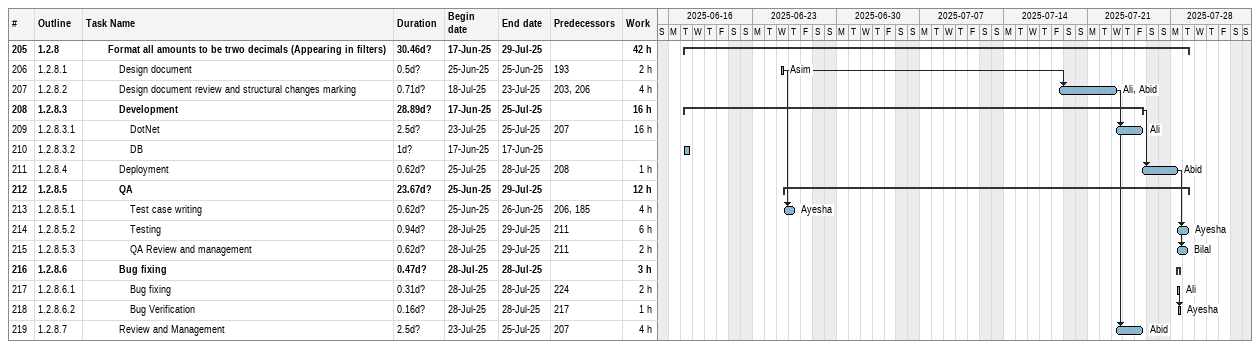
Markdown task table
| ID | WBS | Task | Duration | Start | Finish | Predecessors | Resources | Work (h) |
|---|---|---|---|---|---|---|---|---|
| 205 | 1.2.8 | **Format all amounts to be trwo decimals (Appearing in filters)** | 30.46d? | 2025-06-17 | 2025-07-29 |  |  | 42 |
| 206 | 1.2.8.1 | Design document | 0.5d? | 2025-06-25 | 2025-06-25 | 193 | Asim | 2 |
| 207 | 1.2.8.2 | Design document review and structural changes marking | 0.71d? | 2025-07-18 | 2025-07-23 | 203, 206 | Ali, Abid | 4 |
| 208 | 1.2.8.3 | **Development** | 28.89d? | 2025-06-17 | 2025-07-25 |  |  | 16 |
| 209 | 1.2.8.3.1 | DotNet | 2.5d? | 2025-07-23 | 2025-07-25 | 207 | Ali | 16 |
| 210 | 1.2.8.3.2 | DB | 1d? | 2025-06-17 | 2025-06-17 |  |  |  |
| 211 | 1.2.8.4 | Deployment | 0.62d? | 2025-07-25 | 2025-07-28 | 208 | Abid | 1 |
| 212 | 1.2.8.5 | **QA** | 23.67d? | 2025-06-25 | 2025-07-29 |  |  | 12 |
| 213 | 1.2.8.5.1 | Test case writing | 0.62d? | 2025-06-25 | 2025-06-26 | 206, 185 | Ayesha | 4 |
| 214 | 1.2.8.5.2 | Testing | 0.94d? | 2025-07-28 | 2025-07-29 | 211 | Ayesha | 6 |
| 215 | 1.2.8.5.3 | QA Review and management | 0.62d? | 2025-07-28 | 2025-07-29 | 211 | Bilal | 2 |
| 216 | 1.2.8.6 | **Bug fixing** | 0.47d? | 2025-07-28 | 2025-07-28 |  |  | 3 |
| 217 | 1.2.8.6.1 | Bug fixing | 0.31d? | 2025-07-28 | 2025-07-28 | 224 | Ali | 2 |
| 218 | 1.2.8.6.2 | Bug Verification | 0.16d? | 2025-07-28 | 2025-07-28 | 217 | Ayesha | 1 |
| 219 | 1.2.8.7 | Review and Management | 2.5d? | 2025-07-23 | 2025-07-25 | 207 | Abid | 4 |
